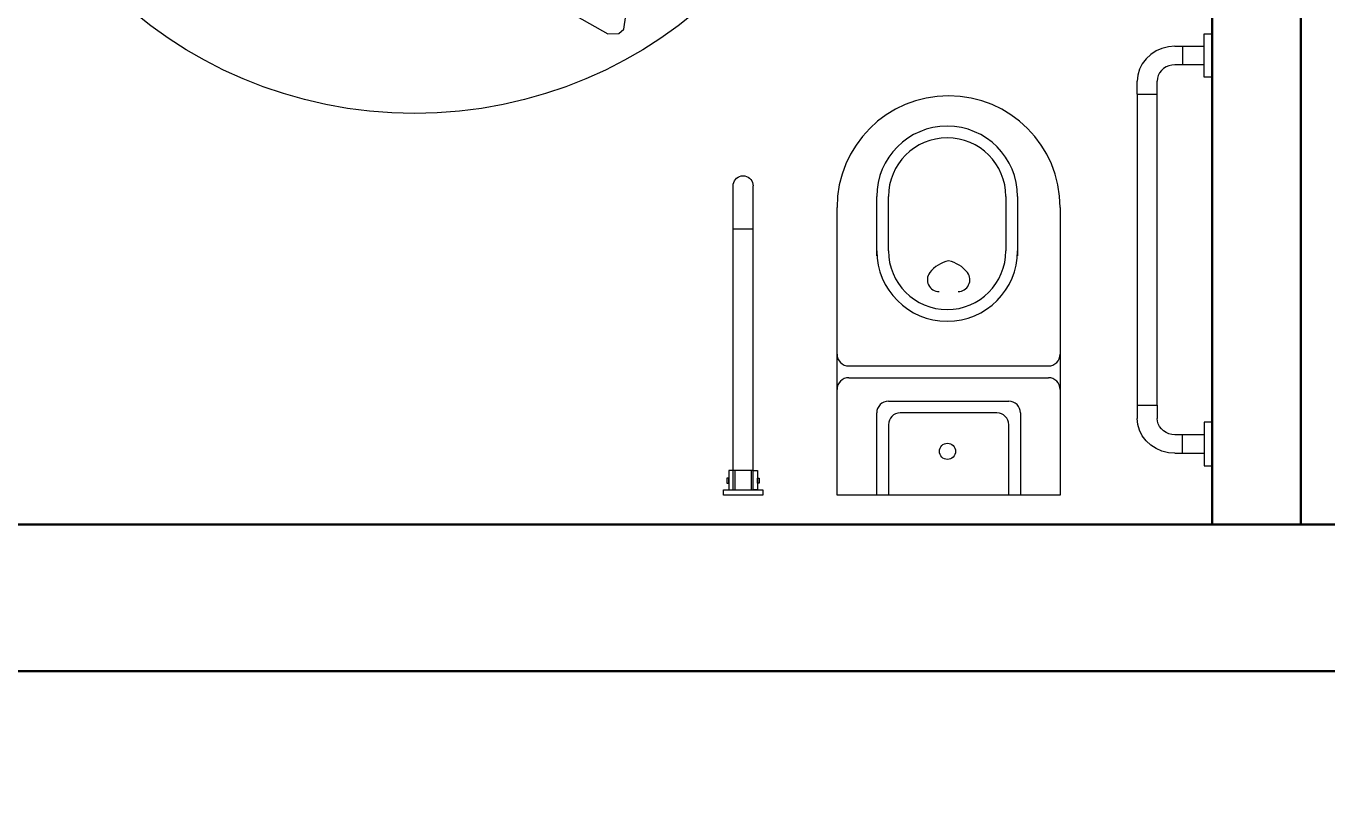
# Model space of a CAD drawing. Header units: centimetres. Extents: x -26724 to 60145, y -23645 to 6771.
# Drawn here: x -10322.8 to -10101.3, y 571.1 to 703.8 of the extents above; entities that cross this region are included whole.
import ezdxf

# ---------------------------------------------------------------- set-up
doc = ezdxf.new("R2010")
doc.units = ezdxf.units.CM
doc.linetypes.add('AUSGEZOGEN', pattern=[0])
doc.layers.add('3.IZGLED 2', color=7, linetype='Continuous', lineweight=9, true_color=0x4a4a4a)
doc.layers.add('4.KOTE', color=88, linetype='Continuous', lineweight=15)
doc.styles.get("Standard").update_dxf_attribs({"font": 'calibri.ttf'})
doc.dimstyles.new('ja 1 50', dxfattribs={"dimtxt": 10, "dimasz": 5, "dimexe": 5, "dimexo": 5, "dimgap": 1, "dimtad": 1, "dimdec": 0, "dimtxsty": 'Standard', "dimblk": 'ARCHTICK', "dimcen": 2.5, "dimclrd": 256, "dimclrt": 7, "dimadec": 0, "dimazin": 0, "dimtfac": 1, "dimtdec": 0, "dimtix": 1, "dimtmove": 1, "dimatfit": 3, "dimldrblk": 'ARCHTICK', "dimfxl": 10, "dimfxlon": 1, "dimlwd": 0, "dimlwe": 9, "dimarcsym": 0})

# ---------------------------------------------------------------- blocks, each defined once
blk = doc.blocks.new('_ArchTick')
at = {"color": 0, "linetype": 'ByBlock', "const_width": 0.15}
blk.add_lwpolyline([(-0.5, -0.5), (0.5, 0.5)], dxfattribs=at)
blk = doc.blocks.new('*D1820')
at = {"layer": '4.KOTE', "color": 0, "lineweight": 9, "transparency": 16777216}
for p, q in [((-12416.28, 713.89), (-12431.28, 713.89)), ((-12416.28, 573.89), (-12431.28, 573.89))]:
    blk.add_line(p, q, dxfattribs=at)
at = {"layer": '4.KOTE', "lineweight": 0, "transparency": 16777216}
blk.add_line((-12426.28, 713.89), (-12426.28, 573.89), dxfattribs=at)
at = {"layer": 'Defpoints', "color": 0, "transparency": 16777216}
for p in [(-12402.55, 713.89), (-12426.28, 573.89), (0, 573.89, 13.5)]:
    blk.add_point(p, dxfattribs=at)
at = {"layer": '4.KOTE', "lineweight": 0, "transparency": 16777216, "xscale": 5, "yscale": 5, "zscale": 5}
for p, rotation in [((-12426.28, 713.89), 90), ((-12426.28, 573.89), 270)]:
    blk.add_blockref('_ArchTick', p, dxfattribs=dict(at, rotation=rotation))
at = {"layer": '4.KOTE', "color": 7, "transparency": 16777216, "insert": (-12432.4, 643.89), "char_height": 10, "attachment_point": 5, "rotation": 90}
blk.add_mtext('140', dxfattribs=at)
blk = doc.blocks.new('*D2096')
at = {"layer": '4.KOTE', "color": 0, "lineweight": 9, "transparency": 16777216}
for p, q in [((-19851.49, 761.85), (-19866.49, 761.85)), ((-19854.88, 611.85), (-19866.49, 611.85))]:
    blk.add_line(p, q, dxfattribs=at)
at = {"layer": '4.KOTE', "lineweight": 0, "transparency": 16777216}
blk.add_line((-19861.49, 761.85), (-19861.49, 611.85), dxfattribs=at)
at = {"layer": 'Defpoints', "color": 0, "transparency": 16777216}
for p in [(0, 761.85, 13.5), (-19861.49, 611.85), (-19849.98, 611.85, 13.5)]:
    blk.add_point(p, dxfattribs=at)
at = {"layer": '4.KOTE', "lineweight": 0, "transparency": 16777216, "xscale": 5, "yscale": 5, "zscale": 5}
for p, rotation in [((-19861.49, 761.85), 90), ((-19861.49, 611.85), 270)]:
    blk.add_blockref('_ArchTick', p, dxfattribs=dict(at, rotation=rotation))
at = {"layer": '4.KOTE', "color": 7, "transparency": 16777216, "insert": (-19867.61, 686.85), "char_height": 10, "attachment_point": 5, "rotation": 90}
blk.add_mtext('150', dxfattribs=at)

msp = doc.modelspace()

# ---------------------------------------------------------------- linework, layer by layer
at = {"layer": '3.IZGLED 2', "lineweight": 30}
for p, q in [((-10120.83, 618.87, 13.5), (-10120.83, 843.89, 13.5)), ((-10080.73, 618.87, 13.5), (-10355.73, 618.87, 13.5)), ((-10340.73, 618.87, 13.5), (-10120.83, 618.87, 13.5)), ((-9491.23, 593.89, 13.5), (-10355.73, 593.89, 13.5))]:
    msp.add_line(p, q, dxfattribs=at)
at = {"layer": '3.IZGLED 2', "linetype": 'AUSGEZOGEN', "lineweight": 18, "transparency": 33554687}
for p, q in [((-10229.12, 705.46, 13.5), (-10223.76, 702.44, 13.5)), ((-10221.03, 703.26, 13.5), (-10220.72, 705.56, 13.5)), ((-10223.76, 702.44, 13.5), (-10221.87, 702.48, 13.5)), ((-10221.87, 702.48, 13.5), (-10221.03, 703.26, 13.5)), ((-10122.2, 702.47, 13.5), (-10120.9, 702.47, 13.5)), ((-10122.2, 695.05, 13.5), (-10122.2, 702.47, 13.5)), ((-10122.2, 702.47, 13.5), (-10120.9, 702.47, 13.5)), ((-10122.2, 695.05, 13.5), (-10122.2, 702.47, 13.5)), ((-10120.9, 702.47, 13.5), (-10120.9, 695.05, 13.5)), ((-10128.31, 700.24, 13.5), (-10129.39, 699.98, 13.5)), ((-10127.2, 700.34, 13.5), (-10128.31, 700.24, 13.5)), ((-10127.2, 700.34, 13.5), (-10122.3, 700.34, 13.5)), ((-10125.9, 700.34, 13.5), (-10125.9, 697.18, 13.5)), ((-10132.1, 698.21, 13.5), (-10132.74, 697.37, 13.5)), ((-10131.31, 698.95, 13.5), (-10132.1, 698.21, 13.5)), ((-10130.4, 699.54, 13.5), (-10131.31, 698.95, 13.5)), ((-10129.39, 699.98, 13.5), (-10130.4, 699.54, 13.5)), ((-10133.22, 696.43, 13.5), (-10133.5, 695.43, 13.5)), ((-10132.74, 697.37, 13.5), (-10133.22, 696.43, 13.5)), ((-10129.8, 695.79, 13.5), (-10130.02, 695.35, 13.5)), ((-10129.5, 696.19, 13.5), (-10129.8, 695.79, 13.5)), ((-10129.13, 696.53, 13.5), (-10129.5, 696.19, 13.5)), ((-10128.7, 696.81, 13.5), (-10129.13, 696.53, 13.5)), ((-10128.23, 697.01, 13.5), (-10128.7, 696.81, 13.5)), ((-10127.72, 697.14, 13.5), (-10128.23, 697.01, 13.5)), ((-10127.2, 697.18, 13.5), (-10127.72, 697.14, 13.5)), ((-10122.3, 697.18, 13.5), (-10127.2, 697.18, 13.5)), ((-10133.5, 695.43, 13.5), (-10133.6, 694.4, 13.5)), ((-10133.6, 692.17, 13.5), (-10133.6, 694.4, 13.5)), ((-10130.16, 694.88, 13.5), (-10130.2, 694.4, 13.5)), ((-10130.2, 692.17, 13.5), (-10130.2, 694.4, 13.5)), ((-10130.02, 695.35, 13.5), (-10130.16, 694.88, 13.5)), ((-10120.9, 695.05, 13.5), (-10122.2, 695.05, 13.5)), ((-10120.9, 695.05, 13.5), (-10122.2, 695.05, 13.5)), ((-10133.6, 692.17, 13.5), (-10133.6, 639.19, 13.5)), ((-10133.6, 692.17, 13.5), (-10130.2, 692.17, 13.5)), ((-10130.22, 639.19, 13.5), (-10130.22, 692.61, 13.5)), ((-10201.82, 677.87, 13.5), (-10201.58, 678.04, 13.5)), ((-10201.58, 678.04, 13.5), (-10201.31, 678.17, 13.5)), ((-10201.31, 678.17, 13.5), (-10201.03, 678.24, 13.5)), ((-10201.03, 678.24, 13.5), (-10200.73, 678.27, 13.5)), ((-10200.73, 678.27, 13.5), (-10200.44, 678.24, 13.5)), ((-10200.44, 678.24, 13.5), (-10200.15, 678.17, 13.5)), ((-10200.15, 678.17, 13.5), (-10199.88, 678.04, 13.5)), ((-10199.88, 678.04, 13.5), (-10199.64, 677.87, 13.5)), ((-10202.43, 676.57, 13.5), (-10202.41, 676.86, 13.5)), ((-10202.43, 669.2, 13.5), (-10202.43, 676.57, 13.5)), ((-10202.41, 676.86, 13.5), (-10202.33, 677.15, 13.5)), ((-10202.33, 677.15, 13.5), (-10202.2, 677.42, 13.5)), ((-10202.2, 677.42, 13.5), (-10202.03, 677.66, 13.5)), ((-10202.03, 677.66, 13.5), (-10201.82, 677.87, 13.5)), ((-10199.64, 677.87, 13.5), (-10199.43, 677.66, 13.5)), ((-10199.43, 677.66, 13.5), (-10199.26, 677.42, 13.5)), ((-10199.26, 677.42, 13.5), (-10199.13, 677.15, 13.5)), ((-10199.13, 677.15, 13.5), (-10199.06, 676.86, 13.5)), ((-10199.06, 676.86, 13.5), (-10199.03, 676.57, 13.5)), ((-10199.03, 669.2, 13.5), (-10199.03, 676.57, 13.5)), ((-10177.97, 672.79, 13.5), (-10177.97, 674.73, 13.5)), ((-10177.97, 672.79, 13.5), (-10177.97, 674.73, 13.5)), ((-10175.97, 668.73, 13.5), (-10175.97, 674.73, 13.5)), ((-10175.97, 668.73, 13.5), (-10175.97, 674.73, 13.5)), ((-10155.97, 674.73, 13.5), (-10155.97, 668.73, 13.5)), ((-10155.97, 674.73, 13.5), (-10155.97, 668.73, 13.5)), ((-10153.97, 674.73, 13.5), (-10153.97, 672.79, 13.5)), ((-10153.97, 674.73, 13.5), (-10153.97, 672.79, 13.5)), ((-10184.73, 647.89, 13.5), (-10184.73, 672.89, 13.5)), ((-10184.73, 647.89, 13.5), (-10184.73, 672.89, 13.5)), ((-10177.97, 668.73, 13.5), (-10177.97, 672.79, 13.5)), ((-10177.97, 668.73, 13.5), (-10177.97, 672.79, 13.5)), ((-10153.97, 672.79, 13.5), (-10153.97, 668.73, 13.5)), ((-10153.97, 672.79, 13.5), (-10153.97, 668.73, 13.5)), ((-10146.73, 672.89, 13.5), (-10146.73, 647.89, 13.5)), ((-10146.73, 672.89, 13.5), (-10146.73, 647.89, 13.5)), ((-10202.43, 628.09, 13.5), (-10202.43, 669.2, 13.5)), ((-10199.03, 669.2, 13.5), (-10202.43, 669.2, 13.5)), ((-10199.03, 628.09, 13.5), (-10199.03, 669.2, 13.5)), ((-10177.97, 664.67, 13.5), (-10177.97, 668.73, 13.5)), ((-10177.97, 664.67, 13.5), (-10177.97, 668.73, 13.5)), ((-10175.97, 665.5, 13.5), (-10175.97, 668.73, 13.5)), ((-10175.97, 665.5, 13.5), (-10175.97, 668.73, 13.5)), ((-10155.97, 668.73, 13.5), (-10155.97, 665.5, 13.5)), ((-10155.97, 668.73, 13.5), (-10155.97, 665.5, 13.5)), ((-10153.97, 668.73, 13.5), (-10153.97, 664.67, 13.5)), ((-10153.97, 668.73, 13.5), (-10153.97, 664.67, 13.5)), ((-10177.97, 665.5, 13.5), (-10177.97, 664.67, 13.5)), ((-10177.97, 665.5, 13.5), (-10177.97, 664.67, 13.5)), ((-10153.97, 664.67, 13.5), (-10153.97, 665.5, 13.5)), ((-10153.97, 664.67, 13.5), (-10153.97, 665.5, 13.5)), ((-10184.73, 641.89, 13.5), (-10184.73, 647.89, 13.5)), ((-10184.73, 641.89, 13.5), (-10184.73, 647.89, 13.5)), ((-10146.73, 647.89, 13.5), (-10146.73, 641.89, 13.5)), ((-10146.73, 647.89, 13.5), (-10146.73, 641.89, 13.5)), ((-10182.73, 645.89, 13.5), (-10165.73, 645.89, 13.5)), ((-10165.73, 645.89, 13.5), (-10148.73, 645.89, 13.5)), ((-10182.73, 643.89, 13.5), (-10165.73, 643.89, 13.5)), ((-10165.73, 643.89, 13.5), (-10148.73, 643.89, 13.5)), ((-10184.73, 623.89, 13.5), (-10184.73, 641.89, 13.5)), ((-10184.73, 623.89, 13.5), (-10184.73, 641.89, 13.5)), ((-10146.73, 641.89, 13.5), (-10146.73, 623.89, 13.5)), ((-10146.73, 641.89, 13.5), (-10146.73, 623.89, 13.5)), ((-10175.97, 639.89, 13.5), (-10165.73, 639.89, 13.5)), ((-10175.97, 639.89, 13.5), (-10165.73, 639.89, 13.5)), ((-10165.73, 639.89, 13.5), (-10155.49, 639.89, 13.5)), ((-10165.73, 639.89, 13.5), (-10155.49, 639.89, 13.5)), ((-10133.6, 639.19, 13.5), (-10130.2, 639.19, 13.5)), ((-10133.6, 639.19, 13.5), (-10133.6, 636.96, 13.5)), ((-10130.2, 639.19, 13.5), (-10130.2, 636.96, 13.5)), ((-10177.97, 623.89, 13.5), (-10177.97, 637.89, 13.5)), ((-10177.97, 623.89, 13.5), (-10177.97, 637.89, 13.5)), ((-10175.97, 635.89, 13.5), (-10175.97, 623.89, 13.5)), ((-10175.97, 635.89, 13.5), (-10175.97, 623.89, 13.5)), ((-10165.73, 637.89, 13.5), (-10173.97, 637.89, 13.5)), ((-10165.73, 637.89, 13.5), (-10173.97, 637.89, 13.5)), ((-10157.49, 637.89, 13.5), (-10165.73, 637.89, 13.5)), ((-10157.49, 637.89, 13.5), (-10165.73, 637.89, 13.5)), ((-10155.49, 623.89, 13.5), (-10155.49, 635.89, 13.5)), ((-10155.49, 623.89, 13.5), (-10155.49, 635.89, 13.5)), ((-10153.49, 637.89, 13.5), (-10153.49, 623.89, 13.5)), ((-10153.49, 637.89, 13.5), (-10153.49, 623.89, 13.5)), ((-10133.5, 635.93, 13.5), (-10133.6, 636.96, 13.5)), ((-10133.22, 634.93, 13.5), (-10133.5, 635.93, 13.5)), ((-10130.16, 636.48, 13.5), (-10130.2, 636.96, 13.5)), ((-10130.02, 636.01, 13.5), (-10130.16, 636.48, 13.5)), ((-10129.8, 635.57, 13.5), (-10130.02, 636.01, 13.5)), ((-10122.2, 636.31, 13.5), (-10122.2, 628.89, 13.5)), ((-10120.9, 636.31, 13.5), (-10122.2, 636.31, 13.5)), ((-10120.9, 628.89, 13.5), (-10120.9, 636.31, 13.5)), ((-10132.74, 633.99, 13.5), (-10133.22, 634.93, 13.5)), ((-10132.1, 633.14, 13.5), (-10132.74, 633.99, 13.5)), ((-10129.5, 635.17, 13.5), (-10129.8, 635.57, 13.5)), ((-10129.13, 634.83, 13.5), (-10129.5, 635.17, 13.5)), ((-10128.7, 634.55, 13.5), (-10129.13, 634.83, 13.5)), ((-10128.23, 634.35, 13.5), (-10128.7, 634.55, 13.5)), ((-10127.72, 634.22, 13.5), (-10128.23, 634.35, 13.5)), ((-10127.2, 634.18, 13.5), (-10127.72, 634.22, 13.5)), ((-10122.3, 634.18, 13.5), (-10127.2, 634.18, 13.5)), ((-10125.9, 631.02, 13.5), (-10125.9, 634.18, 13.5)), ((-10131.31, 632.41, 13.5), (-10132.1, 633.14, 13.5)), ((-10130.4, 631.82, 13.5), (-10131.31, 632.41, 13.5)), ((-10129.39, 631.38, 13.5), (-10130.4, 631.82, 13.5)), ((-10128.31, 631.11, 13.5), (-10129.39, 631.38, 13.5)), ((-10127.2, 631.02, 13.5), (-10128.31, 631.11, 13.5)), ((-10127.2, 631.02, 13.5), (-10122.3, 631.02, 13.5)), ((-10202.43, 628.09, 13.5), (-10203.16, 628.09, 13.5)), ((-10203.16, 628.09, 13.5), (-10203.16, 624.81, 13.5)), ((-10202.43, 624.81, 13.5), (-10202.43, 628.09, 13.5)), ((-10199.03, 628.09, 13.5), (-10202.43, 628.09, 13.5)), ((-10202.13, 628.09, 13.5), (-10202.13, 624.81, 13.5)), ((-10199.33, 628.09, 13.5), (-10199.33, 624.81, 13.5)), ((-10199.03, 624.81, 13.5), (-10199.03, 628.09, 13.5)), ((-10199.03, 628.09, 13.5), (-10198.3, 628.09, 13.5)), ((-10198.3, 628.09, 13.5), (-10198.3, 624.81, 13.5)), ((-10122.2, 628.89, 13.5), (-10120.9, 628.89, 13.5)), ((-10204.07, 623.89, 13.5), (-10204.07, 624.81, 13.5)), ((-10204.07, 624.81, 13.5), (-10197.39, 624.81, 13.5)), ((-10203.16, 626.79, 13.5), (-10203.47, 626.79, 13.5)), ((-10203.47, 626.79, 13.5), (-10203.47, 625.91, 13.5)), ((-10203.47, 625.91, 13.5), (-10203.16, 625.91, 13.5)), ((-10203.16, 625.91, 13.5), (-10203.16, 626.79, 13.5)), ((-10203.16, 624.81, 13.5), (-10202.43, 624.81, 13.5)), ((-10198.3, 624.81, 13.5), (-10199.03, 624.81, 13.5)), ((-10198.3, 624.81, 13.5), (-10199.03, 624.81, 13.5)), ((-10198.3, 626.79, 13.5), (-10197.99, 626.79, 13.5)), ((-10198.3, 625.91, 13.5), (-10198.3, 626.79, 13.5)), ((-10197.99, 625.91, 13.5), (-10198.3, 625.91, 13.5)), ((-10197.99, 626.79, 13.5), (-10197.99, 625.91, 13.5)), ((-10197.39, 624.81, 13.5), (-10197.39, 623.89, 13.5)), ((-10197.39, 623.89, 13.5), (-10204.07, 623.89, 13.5)), ((-10165.73, 623.89, 13.5), (-10184.73, 623.89, 13.5)), ((-10165.73, 623.89, 13.5), (-10184.73, 623.89, 13.5)), ((-10146.73, 623.89, 13.5), (-10165.73, 623.89, 13.5)), ((-10146.73, 623.89, 13.5), (-10165.73, 623.89, 13.5))]:
    msp.add_line(p, q, dxfattribs=at)
at = {"layer": '3.IZGLED 2', "lineweight": 30, "elevation": 13.5}
msp.add_lwpolyline([(-10105.73, 858.89), (-10105.73, 618.87)], dxfattribs=at)
at = {"layer": '3.IZGLED 2', "linetype": 'AUSGEZOGEN', "lineweight": 18, "transparency": 33554687}
for centre, radius in [((-10256.68, 763.89, 13.5), 75), ((-10165.92, 631.35, 13.5), 1.37), ((-10165.92, 631.35, 13.5), 1.37)]:
    msp.add_circle(centre, radius, dxfattribs=at)
for centre, radius, start, end in [((-10165.73, 672.89, 13.5), 19, 90, 180), ((-10165.73, 672.89, 13.5), 19, 90, 180), ((-10165.73, 672.89, 13.5), 19, 0, 90), ((-10165.73, 672.89, 13.5), 19, 0, 90), ((-10165.97, 674.73, 13.5), 12, 90, 180), ((-10165.97, 674.73, 13.5), 12, 90, 180), ((-10165.97, 674.73, 13.5), 10, 90, 180), ((-10165.97, 674.73, 13.5), 10, 90, 180), ((-10165.97, 674.73, 13.5), 12, 0, 90), ((-10165.97, 674.73, 13.5), 12, 0, 90), ((-10165.97, 674.73, 13.5), 10, 0, 90), ((-10165.97, 674.73, 13.5), 10, 0, 90), ((-10165.97, 665.5, 13.5), 12, 180, 270), ((-10165.97, 665.5, 13.5), 12, 180, 270), ((-10165.97, 665.5, 13.5), 10, 180, 270), ((-10165.97, 665.5, 13.5), 10, 180, 270), ((-10165.97, 665.5, 13.5), 12, 270, 0), ((-10165.97, 665.5, 13.5), 10, 270, 0), ((-10165.97, 665.5, 13.5), 12, 270, 0), ((-10165.97, 665.5, 13.5), 10, 270, 0), ((-10164.73, 658.57, 13.5), 5.3, 100.8798, 142.669), ((-10164.73, 658.57, 13.5), 5.3, 100.8798, 142.669), ((-10166.73, 658.57, 13.5), 5.3, 37.331, 79.1202), ((-10166.73, 658.57, 13.5), 5.3, 37.331, 79.1202), ((-10167.35, 660.57, 13.5), 2, 142.669, 270), ((-10167.35, 660.57, 13.5), 2, 142.669, 270), ((-10164.11, 660.57, 13.5), 2, 270, 37.331), ((-10164.11, 660.57, 13.5), 2, 270, 37.331), ((-10182.73, 647.89, 13.5), 2, 180, 270), ((-10182.73, 647.89, 13.5), 2, 180, 270), ((-10148.73, 647.89, 13.5), 2, 270, 360), ((-10148.73, 647.89, 13.5), 2, 270, 360), ((-10182.73, 641.89, 13.5), 2, 90, 180), ((-10182.73, 641.89, 13.5), 2, 90, 180), ((-10148.73, 641.89, 13.5), 2, 360, 90), ((-10148.73, 641.89, 13.5), 2, 360, 90), ((-10175.97, 637.89, 13.5), 2, 90, 180), ((-10175.97, 637.89, 13.5), 2, 90, 180), ((-10155.49, 637.89, 13.5), 2, 0, 90), ((-10155.49, 637.89, 13.5), 2, 0, 90), ((-10173.97, 635.89, 13.5), 2, 90, 180), ((-10173.97, 635.89, 13.5), 2, 90, 180), ((-10157.49, 635.89, 13.5), 2, 0, 90), ((-10157.49, 635.89, 13.5), 2, 0, 90)]:
    msp.add_arc(centre, radius, start, end, dxfattribs=at)
at = {"layer": '4.KOTE', "elevation": 13.5}
msp.add_lwpolyline([(-10340.73, 843.89), (-10120.83, 843.89), (-10120.83, 618.87), (-10340.73, 618.87)], close=True, dxfattribs=at)

# ---------------------------------------------------------------- dimensions: what is measured, and where the dimension line sits
at = {"layer": '4.KOTE'}
for base, p1, p2, picture, middle in [((-19861.49, 611.85), (0, 761.85, 13.5), (-19849.98, 611.85, 13.5), '*D2096', (-19867.61, 686.85)), ((-12426.28, 573.89), (-12402.55, 713.89), (0, 573.89, 13.5), '*D1820', (-12432.4, 643.89))]:
    dim = msp.add_linear_dim(base=base, p1=p1, p2=p2, angle=90, dimstyle='ja 1 50', dxfattribs=at)
    dim.commit()
    dim.dimension.update_dxf_attribs({"geometry": picture, "text_midpoint": middle})

doc.saveas('drawing.dxf')
